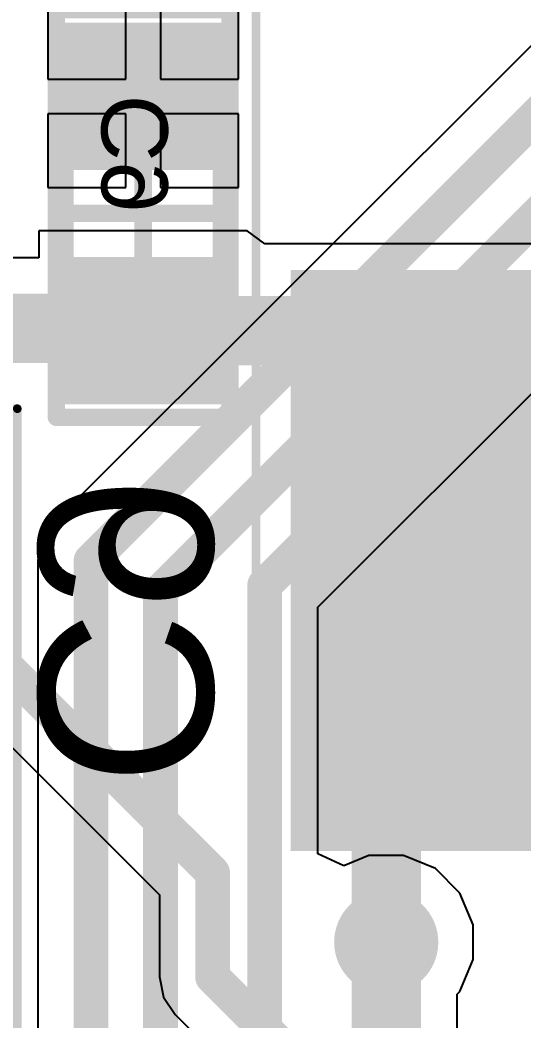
# Model space of a CAD drawing. Header units: inches. Extents: x -52 to 109, y 0 to 35.
# Drawn here: x 74.59 to 77.49, y 15.65 to 21.42 of the extents above; entities that cross this region are included whole.
import ezdxf

# ---------------------------------------------------------------- set-up
doc = ezdxf.new("R2010")
doc.units = ezdxf.units.IN
for name, color, linetype in [('Bottom Courtyard', 56, 'Continuous'), ('Bottom Layer', 5, 'Continuous'), ('Bottom Overlay', 54, 'Continuous'), ('Bottom Paste', 16, 'Continuous'), ('Bottom Solder', 6, 'Continuous'), ('Top Assembly', 56, 'Continuous'), ('Top Courtyard', 56, 'Continuous'), ('Top Layer', 1, 'Continuous'), ('Via Holes', 16, 'Continuous')]:
    doc.layers.add(name, color=color, linetype=linetype)
doc.styles.add('Arial', font='', dxfattribs={"height": 0.2})
doc.styles.get('Arial').set_extended_font_data('Arial')

# ---------------------------------------------------------------- blocks, each defined once
blk = doc.blocks.new('SOT230P700X180_4N_B_440')
at = {"layer": 'Bottom Layer'}
blk.add_hatch(color=5, dxfattribs=at).paths.add_polyline_path([(4, 1.625), (4, -1.625), (1.85, -1.625), (1.85, 1.625)])
at = {"layer": 'Bottom Paste'}
blk.add_hatch(color=16, dxfattribs=at).paths.add_polyline_path([(4, 1.625), (4, -1.625), (1.85, -1.625), (1.85, 1.625)])
at = {"layer": 'Bottom Solder'}
blk.add_hatch(color=6, dxfattribs=at).paths.add_polyline_path([(4.05, 1.675), (4.05, -1.675), (1.8, -1.675), (1.8, 1.675)])
at = {"layer": 'Bottom Courtyard'}
blk.add_lwpolyline([(4.25, 3.6, 0.05, 0.05, 0), (4.25, -3.6, 0.05, 0.05, 0)], format="xyseb", dxfattribs=at)
blk = doc.blocks.new('CAPC1608X06L_B_444')
at = {"layer": 'Bottom Layer'}
for points in [[(-0.3, 0.4), (-0.3, -0.4), (-1.05, -0.4), (-1.05, 0.4)], [(1.05, 0.4), (1.05, -0.4), (0.3, -0.4), (0.3, 0.4)]]:
    blk.add_hatch(color=5, dxfattribs=at).paths.add_polyline_path(points)
at = {"layer": 'Bottom Paste'}
for points in [[(-0.3, 0.4), (-0.3, -0.4), (-1.05, -0.4), (-1.05, 0.4)], [(1.05, 0.4), (1.05, -0.4), (0.3, -0.4), (0.3, 0.4)]]:
    blk.add_hatch(color=16, dxfattribs=at).paths.add_polyline_path(points)
at = {"layer": 'Bottom Solder'}
for points in [[(-0.25, 0.45), (-0.25, -0.45), (-1.1, -0.45), (-1.1, 0.45)], [(1.1, 0.45), (1.1, -0.45), (0.25, -0.45), (0.25, 0.45)]]:
    blk.add_hatch(color=6, dxfattribs=at).paths.add_polyline_path(points)
at = {"layer": 'Top Assembly'}
for points in [[(0.85, 0.45, 0.1, 0.1, 0), (-0.85, 0.45, 0.1, 0.1, 0)], [(-0.85, -0.45, 0.1, 0.1, 0), (-0.85, 0.45, 0.1, 0.1, 0)], [(0.85, -0.45, 0.1, 0.1, 0), (0.85, 0.45, 0.1, 0.1, 0)], [(0.85, -0.45, 0.1, 0.1, 0), (-0.85, -0.45, 0.1, 0.1, 0)]]:
    blk.add_lwpolyline(points, format="xyseb", dxfattribs=at)
for points in [[(-0.875, 0.45, 0.05, 0.05, 1), (-0.825, 0.45, 0.05, 0.05, 1)], [(-0.875, 0.45, 0.05, 0.05, 1), (-0.825, 0.45, 0.05, 0.05, 1)], [(0.825, 0.45, 0.05, 0.05, 1), (0.875, 0.45, 0.05, 0.05, 1)], [(0.825, 0.45, 0.05, 0.05, 1), (0.875, 0.45, 0.05, 0.05, 1)], [(-0.875, -0.45, 0.05, 0.05, 1), (-0.825, -0.45, 0.05, 0.05, 1)], [(-0.875, -0.45, 0.05, 0.05, 1), (-0.825, -0.45, 0.05, 0.05, 1)], [(0.825, -0.45, 0.05, 0.05, 1), (0.875, -0.45, 0.05, 0.05, 1)], [(0.825, -0.45, 0.05, 0.05, 1), (0.875, -0.45, 0.05, 0.05, 1)]]:
    blk.add_lwpolyline(points, format="xyseb", close=True, dxfattribs=at)
at = {"layer": 'Top Courtyard'}
for points in [[(-1.175, -0.5, 0.1, 0.1, 0), (-1.175, 0.5, 0.1, 0.1, 0)], [(1.175, 0.5, 0.1, 0.1, 0), (-1.175, 0.5, 0.1, 0.1, 0)], [(1.175, -0.5, 0.1, 0.1, 0), (1.175, 0.5, 0.1, 0.1, 0)], [(0, -0.45, 0.1, 0.1, 0), (0, 0.45, 0.1, 0.1, 0)], [(0.45, 0, 0.1, 0.1, 0), (-0.45, 0, 0.1, 0.1, 0)], [(1.175, -0.5, 0.1, 0.1, 0), (-1.175, -0.5, 0.1, 0.1, 0)]]:
    blk.add_lwpolyline(points, format="xyseb", dxfattribs=at)
for points in [[(-1.2, 0.5, 0.05, 0.05, 1), (-1.15, 0.5, 0.05, 0.05, 1)], [(-1.2, 0.5, 0.05, 0.05, 1), (-1.15, 0.5, 0.05, 0.05, 1)], [(1.15, 0.5, 0.05, 0.05, 1), (1.2, 0.5, 0.05, 0.05, 1)], [(1.15, 0.5, 0.05, 0.05, 1), (1.2, 0.5, 0.05, 0.05, 1)], [(-0.025, 0.45, 0.05, 0.05, 1), (0.025, 0.45, 0.05, 0.05, 1)], [(-0.475, 0, 0.05, 0.05, 1), (-0.425, 0, 0.05, 0.05, 1)], [(0.425, 0, 0.05, 0.05, 1), (0.475, 0, 0.05, 0.05, 1)], [(-0.025, -0.45, 0.05, 0.05, 1), (0.025, -0.45, 0.05, 0.05, 1)], [(-1.2, -0.5, 0.05, 0.05, 1), (-1.15, -0.5, 0.05, 0.05, 1)], [(-1.2, -0.5, 0.05, 0.05, 1), (-1.15, -0.5, 0.05, 0.05, 1)], [(1.15, -0.5, 0.05, 0.05, 1), (1.2, -0.5, 0.05, 0.05, 1)], [(1.15, -0.5, 0.05, 0.05, 1), (1.2, -0.5, 0.05, 0.05, 1)]]:
    blk.add_lwpolyline(points, format="xyseb", close=True, dxfattribs=at)
at = {"layer": 'Top Assembly', "style": 'Arial', "text_generation_flag": 2}
blk.add_text('C9', height=0.381, rotation=-180, dxfattribs=at).set_placement((-0.6849, 0.1416))
blk = doc.blocks.new('TQFP80P1200X1200X120_44N_B_447')
at = {"layer": 'Bottom Courtyard'}
for points in [[(6.975, 6.975, 0.05, 0.05, 0), (-6.975, 6.975, 0.05, 0.05, 0)], [(-6.975, -6.975, 0.05, 0.05, 0), (-6.975, 6.975, 0.05, 0.05, 0)]]:
    blk.add_lwpolyline(points, format="xyseb", dxfattribs=at)
blk.add_lwpolyline([(-6.9875, 6.975, 0.025, 0.025, 1), (-6.9625, 6.975, 0.025, 0.025, 1)], format="xyseb", close=True, dxfattribs=at)
blk.add_lwpolyline([(-6.9875, 6.975, 0.025, 0.025, 1), (-6.9625, 6.975, 0.025, 0.025, 1)], format="xyseb", close=True, dxfattribs=at)

msp = doc.modelspace()

# ---------------------------------------------------------------- hatches: boundary and pattern name
at = {"layer": 'Bottom Layer'}
h = msp.add_hatch(color=5, dxfattribs=at)
edge = h.paths.add_edge_path()
edge.add_arc((76.7, 16.1), 0.3, 0, 360)
at = {"layer": 'Top Layer'}
h = msp.add_hatch(color=1, dxfattribs=at)
edge = h.paths.add_edge_path()
edge.add_arc((76.7, 16.1), 0.3, 0, 360)
at = {"layer": 'Via Holes'}
h = msp.add_hatch(color=7, dxfattribs=at)
edge = h.paths.add_edge_path()
edge.add_arc((76.7, 16.1), 0.15, 0, 360)

# ---------------------------------------------------------------- linework, layer by layer
at = {"layer": 'Bottom Layer'}
for p, q in [((74.75, 21.5), (74.75, 21.075)), ((75.2, 21.075), (75.2, 21.5)), ((75.4, 21.5), (75.4, 21.075)), ((75.85, 21.075), (75.85, 21.5)), ((74.75, 21.075), (75.2, 21.075)), ((75.4, 21.075), (75.85, 21.075)), ((75.2, 20.875), (74.75, 20.875)), ((74.75, 20.875), (74.75, 20.45)), ((75.2, 20.45), (75.2, 20.875)), ((75.85, 20.875), (75.4, 20.875)), ((75.4, 20.875), (75.4, 20.45)), ((75.85, 20.45), (75.85, 20.875)), ((74.75, 20.45), (75.2, 20.45)), ((75.4, 20.45), (75.85, 20.45)), ((75.9, 20.2), (74.7, 20.2)), ((74.7, 20.2), (74.7, 20.0453)), ((76, 20.125), (75.9, 20.2)), ((75.9, 20.2), (75.9, 20.2)), ((78.55, 20.125), (76, 20.125)), ((74.7, 20.0453), (74.5, 20.0453)), ((73.5733, 18.1941), (75.3941, 16.3733)), ((75.3941, 16.3733), (75.3941, 15.9)), ((75.3941, 15.9), (75.3941, 15.9)), ((75.3941, 15.9), (75.4174, 15.7829)), ((75.4174, 15.7829), (75.4837, 15.6837)), ((75.4837, 15.6837), (75.8837, 15.2837))]:
    msp.add_line(p, q, dxfattribs=at)
for points in [[(73.6125, 19.6375, 0.4, 0.4, 0), (75.2875, 19.6375, 0.4, 0.4, 0)], [(75.2875, 19.6375, 0.4, 0.4, 0), (75.3, 19.625, 0.4, 0.4, 0)], [(75.3, 19.625, 0.4, 0.4, 0), (76.4, 19.625, 0.4, 0.4, 0)], [(76.4, 19.625, 0.4, 0.4, 0), (77.275, 18.75, 0.4, 0.4, 0)], [(77.275, 18.3, 0.4, 0.4, 0), (77.275, 18.75, 0.4, 0.4, 0)], [(73.7, 18.5, 0.2, 0.2, 0), (75.7, 16.5, 0.2, 0.2, 0)], [(76.7, 17.725, 0.4, 0.4, 0), (77.275, 18.3, 0.4, 0.4, 0)], [(77.275, 18.3, 0.4, 0.4, 0), (83.125, 18.3, 0.4, 0.4, 0)], [(76.7, 16.1, 0.4, 0.4, 0), (76.7, 17.725, 0.4, 0.4, 0)], [(75.7, 15.9, 0.2, 0.2, 0), (75.7, 16.5, 0.2, 0.2, 0)], [(75.7, 15.9, 0.2, 0.2, 0), (76.1, 15.5, 0.2, 0.2, 0)]]:
    msp.add_lwpolyline(points, format="xyseb", dxfattribs=at)
for points in [[(75.1875, 19.6375, 0.2, 0.2, 1), (75.3875, 19.6375, 0.2, 0.2, 1)], [(75.1875, 19.6375, 0.2, 0.2, 1), (75.3875, 19.6375, 0.2, 0.2, 1)], [(75.2, 19.625, 0.2, 0.2, 1), (75.4, 19.625, 0.2, 0.2, 1)], [(75.2, 19.625, 0.2, 0.2, 1), (75.4, 19.625, 0.2, 0.2, 1)], [(76.3, 19.625, 0.2, 0.2, 1), (76.5, 19.625, 0.2, 0.2, 1)], [(76.3, 19.625, 0.2, 0.2, 1), (76.5, 19.625, 0.2, 0.2, 1)], [(77.175, 18.75, 0.2, 0.2, 1), (77.375, 18.75, 0.2, 0.2, 1)], [(77.175, 18.75, 0.2, 0.2, 1), (77.375, 18.75, 0.2, 0.2, 1)], [(77.175, 18.3, 0.2, 0.2, 1), (77.375, 18.3, 0.2, 0.2, 1)], [(77.175, 18.3, 0.2, 0.2, 1), (77.375, 18.3, 0.2, 0.2, 1)], [(77.175, 18.3, 0.2, 0.2, 1), (77.375, 18.3, 0.2, 0.2, 1)], [(76.6, 17.725, 0.2, 0.2, 1), (76.8, 17.725, 0.2, 0.2, 1)], [(76.6, 17.725, 0.2, 0.2, 1), (76.8, 17.725, 0.2, 0.2, 1)], [(75.65, 16.5, 0.1, 0.1, 1), (75.75, 16.5, 0.1, 0.1, 1)], [(75.65, 16.5, 0.1, 0.1, 1), (75.75, 16.5, 0.1, 0.1, 1)], [(76.6, 16.1, 0.2, 0.2, 1), (76.8, 16.1, 0.2, 0.2, 1)], [(75.65, 15.9, 0.1, 0.1, 1), (75.75, 15.9, 0.1, 0.1, 1)], [(75.65, 15.9, 0.1, 0.1, 1), (75.75, 15.9, 0.1, 0.1, 1)]]:
    msp.add_lwpolyline(points, format="xyseb", close=True, dxfattribs=at)
at = {"layer": 'Top Layer'}
for p, q in [((77.9113, 21.6439), (74.7837, 18.5163)), ((76.3059, 18.0314), (79.3441, 21.0696)), ((74.7837, 18.5163), (74.7174, 18.4171)), ((74.7174, 18.4171), (74.6941, 18.3)), ((74.6941, 18.3), (74.6941, 18.3)), ((74.6941, 18.3), (74.6941, 11.9817)), ((76.3059, 16.609), (76.3059, 18.0314)), ((76.4559, 16.5401), (76.3059, 16.609)), ((76.6005, 16.6), (76.4559, 16.5401)), ((76.7995, 16.6), (76.6005, 16.6)), ((76.9832, 16.5239), (76.7995, 16.6)), ((77.1239, 16.3832), (76.9832, 16.5239)), ((77.2, 16.1995), (77.1239, 16.3832)), ((77.2, 16.0005), (77.2, 16.1995)), ((77.1239, 15.8168), (77.2, 16.0005)), ((77.1078, 15.8007), (77.1239, 15.8168)), ((77.1078, 12.3534), (77.1078, 15.8007))]:
    msp.add_line(p, q, dxfattribs=at)
for points in [[(76, 18.1581, 0.2, 0.2, 0), (79.8419, 22, 0.2, 0.2, 0)], [(75, 18.3, 0.2, 0.2, 0), (78.5, 21.8, 0.2, 0.2, 0)], [(75.4, 18.1237, 0.2, 0.2, 0), (78.9, 21.6237, 0.2, 0.2, 0)], [(75, 5.5, 0.2, 0.2, 0), (75, 18.3, 0.2, 0.2, 0)], [(75.4, 5.7, 0.2, 0.2, 0), (75.4, 18.1237, 0.2, 0.2, 0)], [(76, 13, 0.2, 0.2, 0), (76, 18.1581, 0.2, 0.2, 0)], [(76.7, 11, 0.4, 0.4, 0), (76.7, 16.1, 0.4, 0.4, 0)]]:
    msp.add_lwpolyline(points, format="xyseb", dxfattribs=at)
for points in [[(74.95, 18.3, 0.1, 0.1, 1), (75.05, 18.3, 0.1, 0.1, 1)], [(74.95, 18.3, 0.1, 0.1, 1), (75.05, 18.3, 0.1, 0.1, 1)], [(75.35, 18.1237, 0.1, 0.1, 1), (75.45, 18.1237, 0.1, 0.1, 1)], [(75.35, 18.1237, 0.1, 0.1, 1), (75.45, 18.1237, 0.1, 0.1, 1)], [(75.95, 18.1581, 0.1, 0.1, 1), (76.05, 18.1581, 0.1, 0.1, 1)], [(75.95, 18.1581, 0.1, 0.1, 1), (76.05, 18.1581, 0.1, 0.1, 1)], [(76.6, 16.1, 0.2, 0.2, 1), (76.8, 16.1, 0.2, 0.2, 1)]]:
    msp.add_lwpolyline(points, format="xyseb", close=True, dxfattribs=at)

# ---------------------------------------------------------------- block references
for name, p, rotation in [('SOT230P700X180_4N_B_440', (80.2, 18.3), 180), ('CAPC1608X06L_B_444', (75.3, 20.3), 270), ('TQFP80P1200X1200X120_44N_B_447', (67.6, 12.2), 270)]:
    msp.add_blockref(name, p, dxfattribs=dict(rotation=rotation))

# ---------------------------------------------------------------- texts
at = {"layer": 'Bottom Overlay', "style": 'Arial', "text_generation_flag": 2}
msp.add_text('C9', height=1, rotation=270, dxfattribs=at).set_placement((74.7, 17))

doc.saveas('drawing.dxf')
